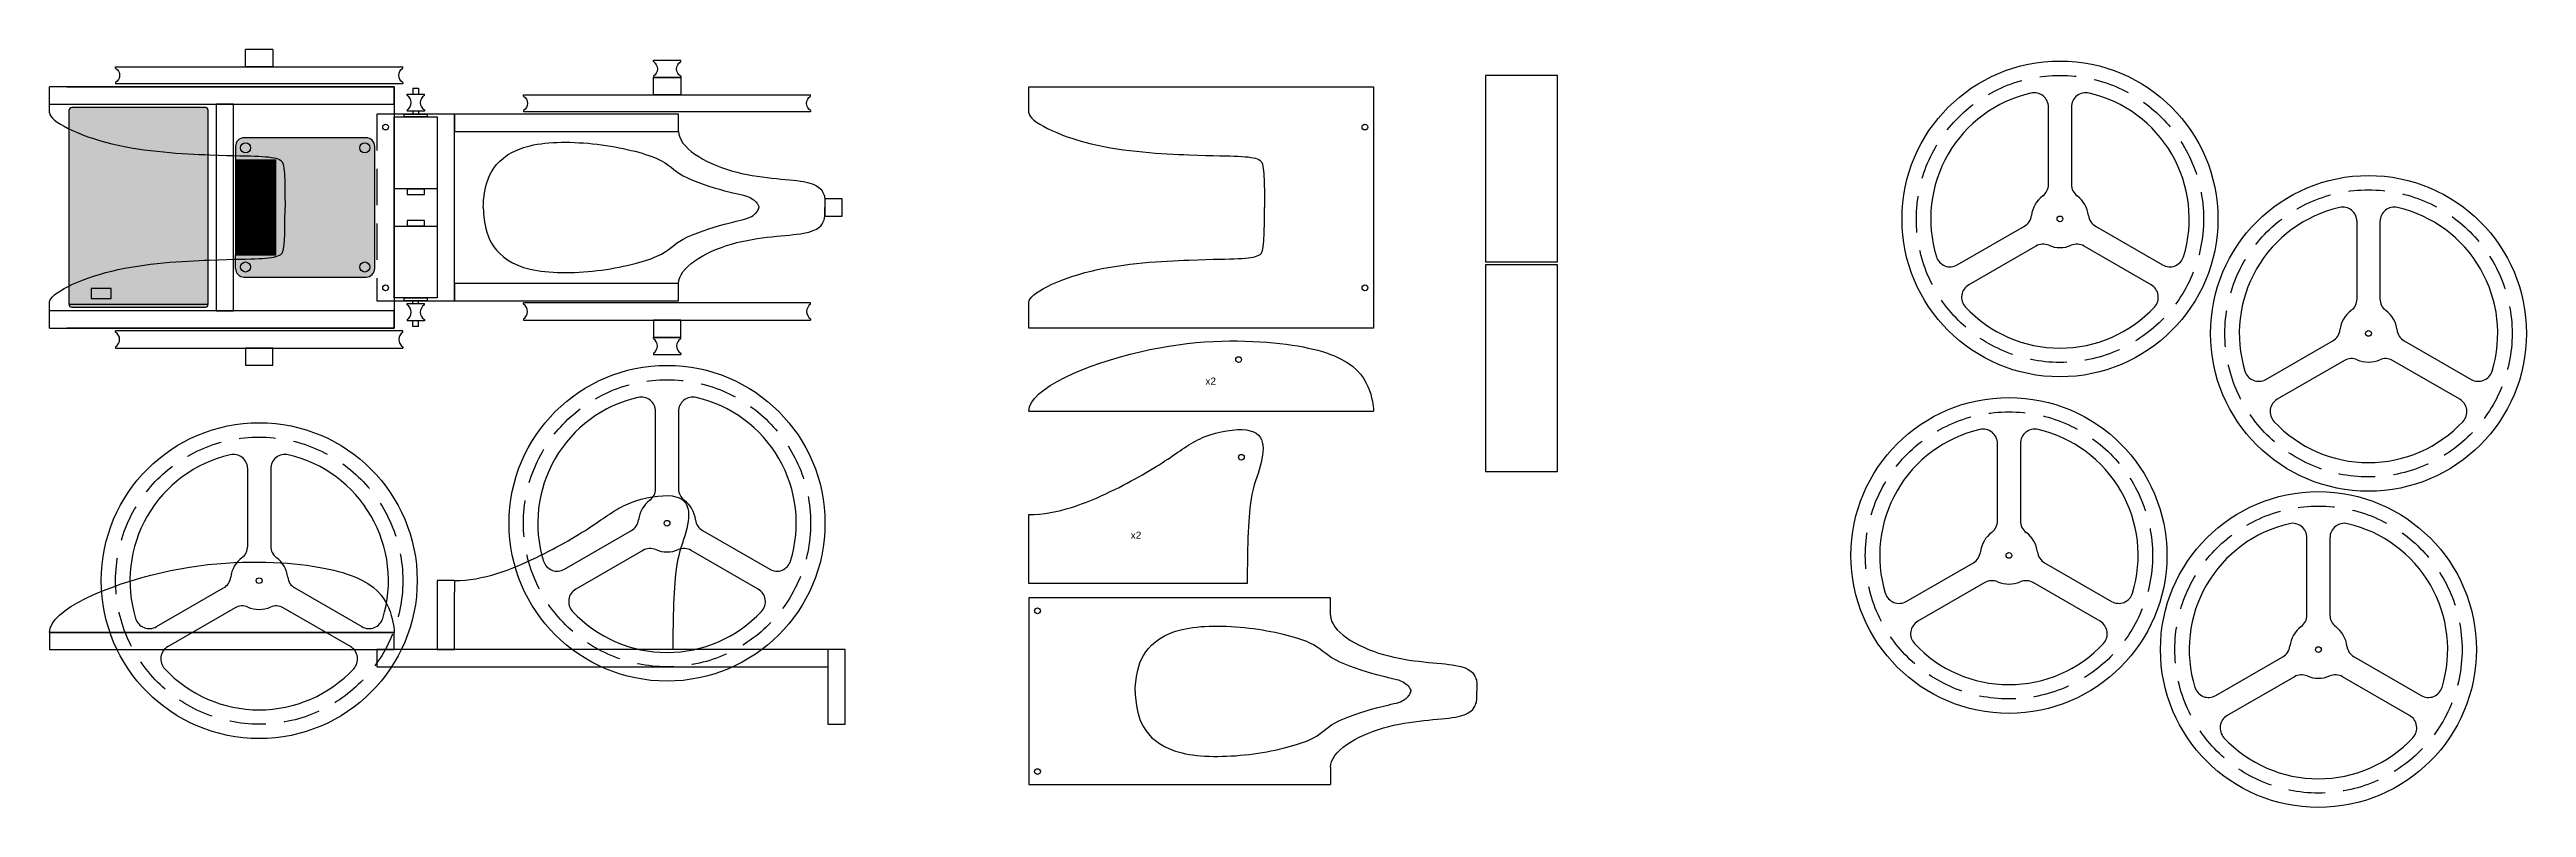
# Model space of a CAD drawing. Header units: millimetres. Extents: x 0 to 862, y -55 to 209.
import ezdxf

# ---------------------------------------------------------------- set-up
doc = ezdxf.new("R2010")
doc.units = ezdxf.units.MM
doc.linetypes.add('DASHED', pattern=[19.05, 12.7, -6.35])
doc.layers.get('0').update_dxf_attribs({"linetype": 'CONTINUOUS', "lineweight": 25, "true_color": 0x000000})
doc.styles.add('textstyle0', font='')
doc.styles.add('textstyle1', font='')
doc.styles.get('textstyle0').set_extended_font_data('Liberation Sans')
doc.styles.get('textstyle1').set_extended_font_data('Liberation Sans')

# ---------------------------------------------------------------- blocks, each defined once
blk = doc.blocks.new('motor')
for p, q in [((-1, 9), (1, 9)), ((-1, 9), (-1, 7)), ((1, 9), (1, 7)), ((-4, 0), (4, 0)), ((-4, -1), (-4, 0)), ((-3, 7), (3, 7)), ((-3, 6.54), (-3, 7)), ((-3, 1.46), (-3, 1)), ((3, 1), (-3, 1)), ((-1, 7), (-1, 7)), ((-1, 1), (-1, 0)), ((1, 7), (1, 7)), ((1, 1), (1, 0)), ((1, 0), (1, 0)), ((3, 6.54), (3, 7)), ((3, 1.46), (3, 1)), ((4, 0), (4, -1)), ((-7.5, -1), (7.5, -1)), ((-7.5, -26), (-7.5, -1)), ((4, -1), (-4, -1)), ((4, -1), (4, -1)), ((7.5, -1), (7.5, -26)), ((7.5, -26), (-7.5, -26)), ((-3, -26), (3, -26)), ((-3, -26), (-3, -28)), ((-3, -28), (3, -28)), ((3, -26), (3, -26)), ((3, -28), (3, -26))]:
    blk.add_line(p, q)
for centre, start, end in [((-4.6, 4), 302.23095, 57.76905), ((4.6, 4), 122.23095, 237.76905)]:
    blk.add_arc(centre, 3, start, end)
blk = doc.blocks.new('pcb')
at = {"true_color": 0xd54848}
h = blk.add_hatch(color=13, dxfattribs=at)
edge = h.paths.add_edge_path()
edge.add_line((-24.25, -16.5), (-10.25, -16.5))
edge.add_line((-10.25, -16.5), (-10.25, 16.5))
edge.add_line((-10.25, 16.5), (-24.25, 16.5))
edge.add_line((-24.25, 16.5), (-24.25, 21.25))
edge.add_arc((-21.25, 21.25), 3, 90, 180, ccw=False)
edge.add_line((-21.25, 24.25), (21.25, 24.25))
edge.add_arc((21.25, 21.25), 3, 0, 90, ccw=False)
edge.add_line((24.25, 21.25), (24.25, -21.25))
edge.add_arc((21.25, -21.25), 3, 270, 0, ccw=False)
edge.add_line((21.25, -24.25), (-21.25, -24.25))
edge.add_arc((-21.25, -21.25), 3, 180, 270, ccw=False)
edge.add_line((-24.25, -21.25), (-24.25, -16.5))
at = {"true_color": 0xc0c0c0}
h = blk.add_hatch(dxfattribs=at)
h.set_pattern_fill('ANSI37', color=9, style=0)
h.set_pattern_definition([(45, (0, 0), (-0.08838835, 0.08838835), [])])
h.paths.add_polyline_path([(-24.25, -16.5), (-10.25, -16.5), (-10.25, 16.5), (-24.25, 16.5)])
for p, q in [((-24.25, 21.25), (-24.25, 16.5)), ((21.25, 24.25), (-21.25, 24.25)), ((24.25, -21.25), (24.25, 21.25)), ((-10.25, 16.5), (-24.25, 16.5)), ((-24.25, 16.5), (-24.25, -16.5)), ((-10.25, -16.5), (-10.25, 16.5)), ((-24.25, -16.5), (-10.25, -16.5)), ((-24.25, -21.25), (-24.25, -16.5)), ((-21.25, -24.25), (21.25, -24.25))]:
    blk.add_line(p, q)
for centre in [(-20.75, 20.75), (20.75, 20.75), (-20.75, -20.75), (20.75, -20.75)]:
    blk.add_circle(centre, 1.75)
for centre, start, end in [((-21.25, 21.25), 90, 180), ((21.25, 21.25), 0, 90), ((-21.25, -21.25), 180, 270), ((21.25, -21.25), 270, 0)]:
    blk.add_arc(centre, 3, start, end)
blk = doc.blocks.new('wheel1_top')
for p, q in [((50, 0), (-50, 0)), ((-50, -0.46), (-50, 0)), ((50, -0.46), (50, 0)), ((-50, -5.54), (-50, -6)), ((-50, -6), (50, -6)), ((4.75, -6), (-4.75, -6)), ((-4.75, -6), (-4.75, -12)), ((4.75, -12), (4.75, -6)), ((50, -5.54), (50, -6)), ((-4.75, -12), (4.75, -12)), ((4.75, -12), (-4.75, -12)), ((-4.75, -12.46), (-4.75, -12)), ((4.75, -12.46), (4.75, -12)), ((-4.75, -17.54), (-4.75, -18)), ((-4.75, -18), (4.75, -18)), ((4.75, -17.54), (4.75, -18))]:
    blk.add_line(p, q)
for centre, start, end in [((-51.6, -3), 302.23095, 57.76905), ((51.6, -3), 122.23095, 237.76905), ((-6.35, -15), 302.23095, 57.76905), ((6.35, -15), 122.23095, 237.76905)]:
    blk.add_arc(centre, 3, start, end)
blk = doc.blocks.new('wheel_top')
for p, q in [((50, 3), (-50, 3)), ((-50, 2.54), (-50, 3)), ((50, 2.54), (50, 3)), ((-50, -2.54), (-50, -3)), ((-50, -3), (50, -3)), ((4.75, -3), (-4.75, -3)), ((-4.75, -3), (-4.75, -9)), ((4.75, -9), (4.75, -3)), ((50, -2.54), (50, -3)), ((4.75, -9), (-4.75, -9))]:
    blk.add_line(p, q)
for centre, start, end in [((-51.6, 0), 302.23095, 57.76905), ((51.6, 0), 122.23095, 237.76905)]:
    blk.add_arc(centre, 3, start, end)
blk = doc.blocks.new('battery')
at = {"true_color": 0xa0a0a4}
h = blk.add_hatch(color=252, dxfattribs=at)
edge = h.paths.add_edge_path()
edge.add_arc((23.25, 33.75), 1, 0, 90, ccw=False)
edge.add_line((24.25, 33.75), (24.25, -33.75))
edge.add_arc((23.25, -33.75), 1, 270, 0, ccw=False)
edge.add_line((23.25, -34.75), (-23.25, -34.75))
edge.add_arc((-23.25, -33.75), 1, 180, 270, ccw=False)
edge.add_line((-24.25, -33.75), (-24.25, 33.75))
edge.add_arc((-23.25, 33.75), 1, 90, 180, ccw=False)
edge.add_line((-23.25, 34.75), (23.25, 34.75))
at = {"color": 7, "true_color": 0x000000}
for p, q in [((23.25, 34.75), (-23.25, 34.75)), ((23.25, 34.75), (-23.25, 34.75)), ((-24.25, 33.75), (-24.25, -33.75)), ((-24.25, 33.75), (-24.25, -33.75)), ((24.25, -33.75), (24.25, 33.75)), ((-24.25, -33.75), (24.25, -33.75)), ((-24.25, -33.75), (24.25, -33.75)), ((-16.5, -28.25), (-16.5, -31.75)), ((-9.5, -28.25), (-16.5, -28.25)), ((-9.5, -28.25), (-16.5, -28.25)), ((-16.5, -28.25), (-16.5, -31.75)), ((-16.5, -31.75), (-9.5, -31.75)), ((-16.5, -31.75), (-9.5, -31.75)), ((-9.5, -31.75), (-9.5, -28.25)), ((-9.5, -31.75), (-9.5, -28.25)), ((-23.25, -34.75), (23.25, -34.75)), ((-23.25, -34.75), (23.25, -34.75))]:
    blk.add_line(p, q, dxfattribs=at)
for centre, start, end in [((-23.25, 33.75), 90, 180), ((-23.25, 33.75), 90, 180), ((23.25, 33.75), 0, 90), ((23.25, 33.75), 0, 90), ((-23.25, -33.75), 180, 270), ((-23.25, -33.75), 180, 270), ((23.25, -33.75), 270, 0), ((23.25, -33.75), 270, 0)]:
    blk.add_arc(centre, 1, start, end, dxfattribs=at)
blk = doc.blocks.new('wheel2_side')
for p, q in [((-4, 12), (-4, 38.97)), ((4, 38.97), (4, 12)), ((-35.75, -16.02), (-12.39, -2.54)), ((12.39, -2.54), (35.75, -16.02)), ((-8.39, -9.46), (-31.75, -22.95)), ((31.75, -22.95), (8.39, -9.46))]:
    blk.add_line(p, q)
for radius in [55, 1]:
    blk.add_circle((0, 0), radius)
at = {"linetype": 'DASHED'}
blk.add_circle((0, 0), 50, dxfattribs=at)
for centre, radius, start, end in [((0, 0), 45, 103.00288, 196.99712), ((-9, 38.97), 5, 0, 103.00288), ((9, 38.97), 5, 76.99712, 180), ((0, 0), 45, 343.00288, 76.99712), ((-9, 12), 5, 306.8699, 0), ((9, 12), 5, 180, 233.1301), ((-14.89, 1.79), 5, 300, 353.1301), ((0, 0), 10, 126.8699, 173.1301), ((0, 0), 10, 6.8699, 53.1301), ((14.89, 1.79), 5, 186.8699, 240), ((-38.25, -11.69), 5, 196.99712, 300), ((-5.89, -13.79), 5, 66.8699, 120), ((0, 0), 10, 246.8699, 293.1301), ((5.89, -13.79), 5, 60, 113.1301), ((38.25, -11.69), 5, 240, 343.00288), ((-29.25, -27.28), 5, 120, 223.00288), ((29.25, -27.28), 5, 316.99712, 60), ((0, 0), 45, 223.00288, 316.99712)]:
    blk.add_arc(centre, radius, start, end)

msp = doc.modelspace()

# ---------------------------------------------------------------- linework, layer by layer
for p, q in [((525, 200), (500, 200)), ((500, 200), (500, 135)), ((525, 135), (525, 200)), ((6, 196), (0, 196)), ((0, 187), (0, 196)), ((0, 190), (120, 190)), ((6, 196), (120, 196)), ((120, 196), (6, 196)), ((64, 190), (58, 190)), ((58, 190), (58, 118)), ((64, 118), (64, 190)), ((120, 196), (120, 112)), ((120, 190), (120, 196)), ((341, 196), (461, 196)), ((341, 187), (341, 196)), ((461, 196), (461, 112)), ((219, 186.5), (120, 186.5)), ((120, 123.75), (120, 184.25)), ((120, 184.25), (120, 178.25)), ((135, 184.25), (135, 123.75)), ((141, 121.5), (141, 186.5)), ((219, 186.5), (141, 186.5)), ((141, 186.5), (141, 180.5)), ((219, 180.5), (219, 186.5)), ((120, 178.25), (120, 129.75)), ((141, 180.5), (219, 180.5)), ((276, 157), (270, 157)), ((270, 157), (270, 151)), ((276, 151), (276, 157)), ((270, 151), (276, 151)), ((120, 129.75), (120, 123.75)), ((500, 135), (525, 135)), ((525, 134), (500, 134)), ((500, 134), (500, 62)), ((525, 62), (525, 134)), ((0, 112), (0, 121)), ((120, 121.5), (219, 121.5)), ((219, 127.5), (141, 127.5)), ((141, 127.5), (141, 121.5)), ((141, 121.5), (219, 121.5)), ((219, 121.5), (219, 127.5)), ((341, 112), (341, 121)), ((120, 118), (0, 118)), ((58, 118), (64, 118)), ((120, 112), (120, 118)), ((0, 112), (6, 112)), ((120, 112), (6, 112)), ((6, 112), (120, 112)), ((461, 112), (341, 112)), ((341, 83), (461, 83)), ((500, 62), (525, 62)), ((341, 23), (341, 47)), ((141, 24), (135, 24)), ((135, 24), (135, 0)), ((141, 24), (141, 20)), ((141, 0), (141, 20)), ((417, 23), (341, 23)), ((446, 18), (341, 18)), ((341, 18), (341, -47)), ((446, 12), (446, 18)), ((120, 6), (0, 6)), ((0, 6), (0, 0)), ((0, 6), (120, 6)), ((0, 0), (120, 0)), ((271, 0), (114, 0)), ((114, 0), (114, -6)), ((120, 0), (120, 6)), ((135, 0), (141, 0)), ((277, 0), (271, 0)), ((271, 0), (271, -26)), ((277, -26), (277, 0)), ((114, -6), (271, -6)), ((271, -26), (277, -26)), ((446, -41), (446, -47)), ((341, -47), (446, -47))]:
    msp.add_line(p, q)
at = {"linetype": 'DASHED'}
for p, q in [((120, 186.5), (114, 186.5)), ((114, 186.5), (114, 121.5)), ((114, 121.5), (120, 121.5))]:
    msp.add_line(p, q, dxfattribs=at)
for centre in [(117, 182), (458, 182), (117, 126), (458, 126), (414, 101), (415, 67), (215, 44), (73, 24), (344, 13.5), (344, -42.5)]:
    msp.add_circle(centre, 1)
for points in [[(0, 187), (0, 184), (20, 174), (60, 172), (74, 172), (81, 171), (82, 169), (82, 154)], [(341, 187), (341, 184), (361, 174), (401, 172), (415, 172), (422, 171), (423, 169), (423, 154)], [(151, 154), (151, 154), (151, 157), (153, 168), (165, 177), (191, 177), (215, 171), (218, 165), (237, 159), (244, 158), (247, 155), (247, 154), (247, 154)], [(219, 180.5), (219, 175), (237, 164), (267, 164), (270, 158), (270, 157), (270, 154)], [(0, 121), (0, 124), (20, 134), (60, 136), (74, 136), (81, 137), (82, 139), (82, 154)], [(151, 154), (151, 154), (151, 151), (153, 140), (165, 131), (191, 131), (215, 137), (218, 143), (237, 149), (244, 150), (247, 153), (247, 154), (247, 154)], [(219, 127.5), (219, 133), (237, 144), (267, 144), (270, 150), (270, 151), (270, 154)], [(341, 121), (341, 124), (361, 134), (401, 136), (415, 136), (422, 137), (423, 139), (423, 154)], [(341, 83), (341, 91), (382, 108), (430, 108), (455, 101), (461, 88), (461, 83), (461, 83)], [(341, 47), (351, 47), (371, 55), (391, 67), (401, 75), (419, 78), (423.66, 72), (421, 61), (417, 52), (417, 23), (417, 23)], [(141, 24), (151, 24), (171, 32), (191, 44), (201, 52), (219, 55), (223.66, 49), (221, 38), (217, 29), (217, 0), (217, 0)], [(0, 6), (0, 14), (41, 31), (89, 31), (114, 24), (120, 11), (120, 6), (120, 6)], [(446, 12), (446, 6.5), (464, -4.5), (494, -4.5), (497, -10.5), (497, -11.5), (497, -14.5)], [(378, -14.5), (378, -14.5), (378, -11.5), (380, -0.5), (392, 8.5), (418, 8.5), (442, 2.5), (445, -3.5), (464, -9.5), (471, -10.5), (474, -13.5), (474, -14.5), (474, -14.5)], [(378, -14.5), (378, -14.5), (378, -17.5), (380, -28.5), (392, -37.5), (418, -37.5), (442, -31.5), (445, -25.5), (464, -19.5), (471, -18.5), (474, -15.5), (474, -14.5), (474, -14.5)], [(446, -41), (446, -35.5), (464, -24.5), (494, -24.5), (497, -18.5), (497, -17.5), (497, -14.5)]]:
    msp.add_open_spline(points, degree=3)

# ---------------------------------------------------------------- block references
at = {"yscale": -1}
for name, p in [('wheel_top', (73, 200)), ('wheel1_top', (215, 187.25))]:
    msp.add_blockref(name, p, dxfattribs=at)
for name, p in [('wheel2_side', (700, 150)), ('motor', (127.5, 186.5)), ('battery', (31, 154)), ('pcb', (89, 154)), ('wheel2_side', (807.43, 110.13)), ('wheel1_top', (215, 120.75)), ('wheel_top', (73, 108)), ('wheel2_side', (215, 44)), ('wheel2_side', (682.23, 32.79)), ('wheel2_side', (73, 24)), ('wheel2_side', (790, 0))]:
    msp.add_blockref(name, p)
at = {"rotation": 180}
msp.add_blockref('motor', (127.5, 121.5), dxfattribs=at)

# ---------------------------------------------------------------- texts
at = {"char_height": 2.5, "attachment_point": 1}
for insert, style in [((402.46, 94.74), 'textstyle0'), ((376.45, 41.08), 'textstyle1')]:
    msp.add_mtext('x2', dxfattribs=dict(at, insert=insert, style=style))

doc.saveas('drawing.dxf')
